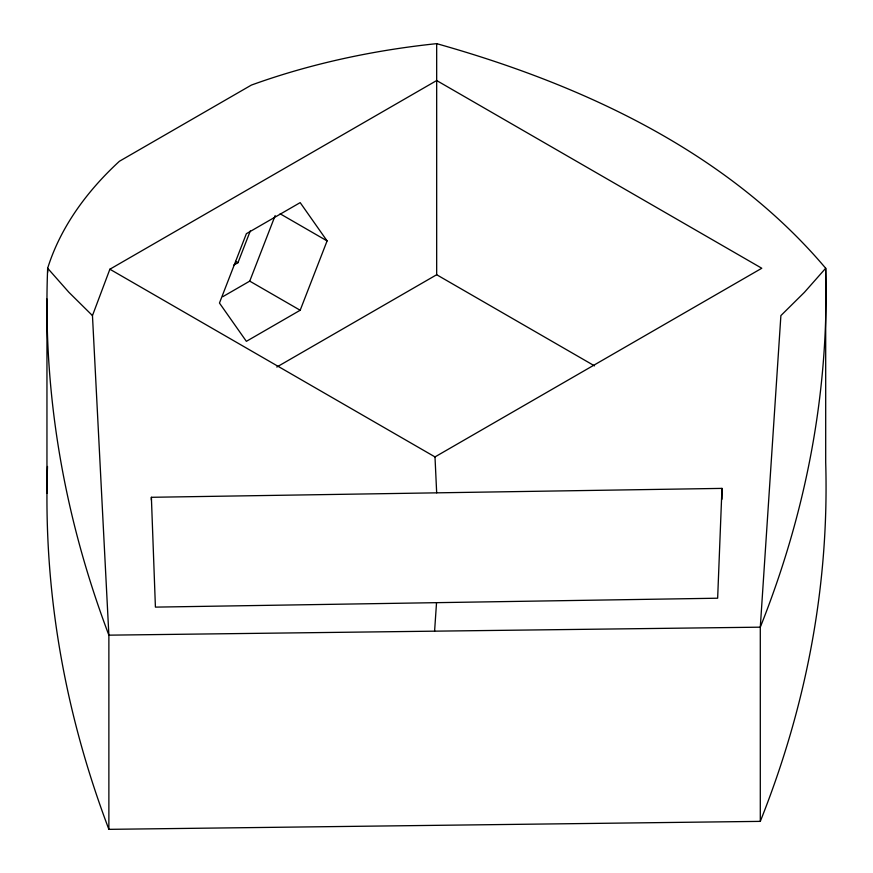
<?xml version="1.0" encoding="UTF-8"?>
<svg xmlns="http://www.w3.org/2000/svg" width="873" height="873" viewBox="0 0 873 873"><rect width="100%" height="100%" fill="white"/><g stroke="black" fill="none" stroke-linecap="round" stroke-linejoin="round"><path stroke-width="1.31" d="M721.971 488.389L717.65 598.212L155.416 607.117L151.378 497.294L721.971 488.389L721.971 499.258M434.59 631.168L436.533 602.665M47.655 272.321L47.655 268.251A523.593 302.298 0 0 1 119.415 161.265L251.369 85.085A523.593 302.298 0 0 1 436.675 43.65C581.647 84.408 726.696 151.127 825.694 268.251L825.694 462.439A2576.834 1487.723 0 0 1 760.296 821.373L108.874 829.35L108.874 635.162L92.462 315.6L109.878 269.222L436.675 80.545L761.791 268.251L434.994 456.917L109.878 269.222M233.56 265.239L237.958 262.697L250.289 230.941M222.822 296.667L249.733 281.128L275.17 215.566M300.181 310.253L327.091 240.904L300.181 202.623L246.372 233.691L219.461 303.051L246.372 341.332L300.181 310.253L249.733 281.128M276.806 367.031L436.675 274.733L594.524 365.863M280.157 213.809L327.091 240.904M235.645 261.365L237.958 262.697M92.462 315.6L68.891 292.291L47.655 268.251A2687.541 1551.637 0 0 0 108.874 635.162L760.296 627.174A2576.834 1487.723 0 0 0 825.694 268.251L804.459 292.291L780.888 315.6L760.296 627.174L760.296 821.373M434.994 456.917L436.675 492.841M436.675 43.65L436.675 274.733M151.378 497.294L151.378 500.011M46.956 299.035L46.956 493.223M108.874 829.35A2687.541 1551.637 0 0 1 47.502 466.455"/></g></svg>
